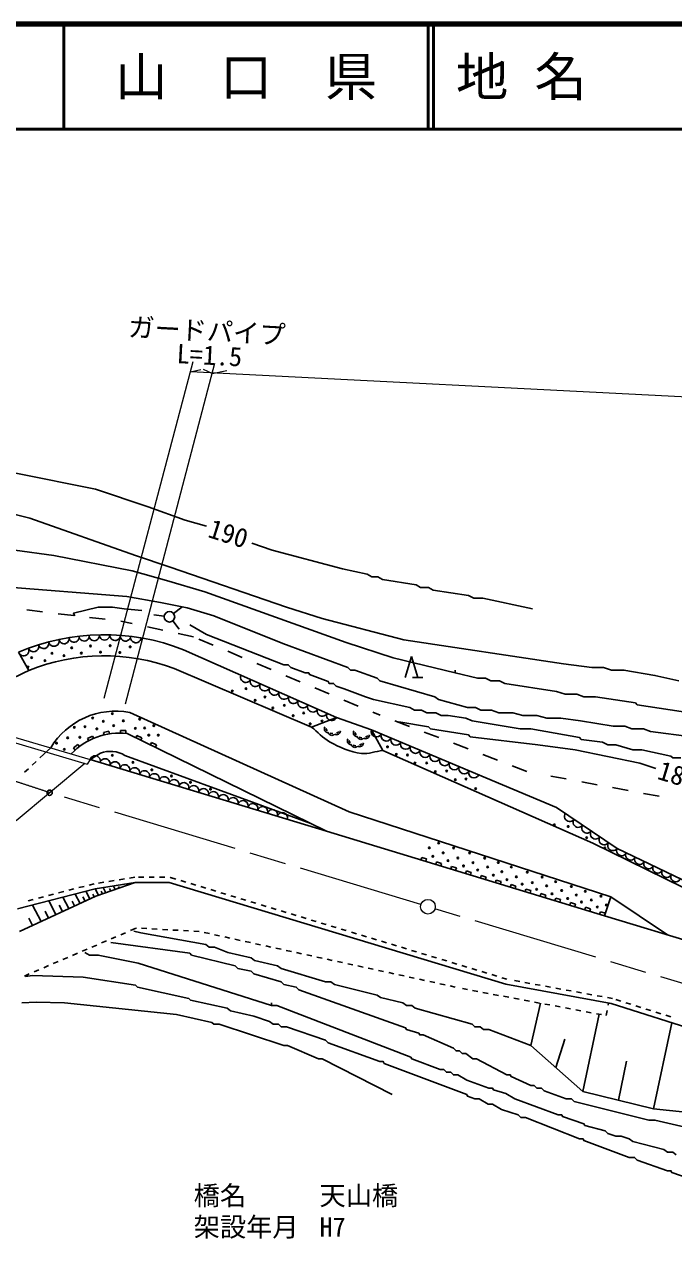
# Model space of a CAD drawing. Units: millimetres, scale not verified. Extents: x 40000 to 680000, y 20000 to 380000.
# Drawn here: x 329223 to 391151, y 264170 to 380000 of the extents above; entities that cross this region are included whole.
import ezdxf
from ezdxf.enums import TextEntityAlignment as Align

# ---------------------------------------------------------------- set-up
doc = ezdxf.new("R2010")
doc.units = ezdxf.units.MM
doc.header["$LTSCALE"] = 1000
doc.header["$PDMODE"] = 32
doc.header["$PDSIZE"] = 500
doc.linetypes.add('CHAIN', pattern=[18.5, 12, -1.5, 3.5, -1.5])
for name, color, linetype, lineweight in [('M-BGD', 7, 'Continuous', 25), ('M-BMK', 2, 'CHAIN', 13), ('M-BMK-SRVR', 3, 'Continuous', 13), ('M-STR-HTXT', 7, 'Continuous', 13), ('M-STR-STR1', 1, 'Continuous', 13), ('M-TTL', 2, 'Continuous', 140), ('M-TTL-LINE', 7, 'Continuous', 50), ('M-TTL-TXT', 7, 'Continuous', 13)]:
    doc.layers.add(name, color=color, linetype=linetype, lineweight=lineweight)
doc.layers.add('M-OTRS', color=6, linetype='Continuous')
doc.styles.add('ＭＳ ゴシック', font='')
doc.styles.get('ＭＳ ゴシック').set_extended_font_data('MS Gothic')

msp = doc.modelspace()

# ---------------------------------------------------------------- linework, layer by layer
at = {"layer": 'M-BGD'}
for p, q in [((341021, 333982), (344577, 332712)), ((344577, 332712), (346609, 332119)), ((339836, 329325), (343138, 328225)), ((339497, 327886), (342799, 326955)), ((338989, 325431), (342207, 324838)), ((343458, 323798), (344244, 324416)), ((329481, 324136), (330970, 323960)), ((332460, 323784), (333950, 323609)), ((335439, 323433), (336929, 323257)), ((338735, 324245), (340429, 324076)), ((342568, 323548), (341575, 323666)), ((338419, 323082), (339500, 322846)), ((340965, 322525), (342431, 322205)), ((343374, 323096), (343992, 322310)), ((343896, 321885), (345362, 321565)), ((345854, 321358), (347237, 320777)), ((328677, 320112), (329654, 318355)), ((344412, 320350), (359008, 313893)), ((348620, 320196), (350003, 319615)), ((365542, 317699), (366142, 319699)), ((366142, 319699), (366742, 317699)), ((343529, 318545), (356612, 312971)), ((351386, 319034), (352769, 318453)), ((354152, 317872), (355535, 317291)), ((366242, 317699), (367242, 317699)), ((370316, 318403), (370316, 318149)), ((356918, 316710), (358301, 316129)), ((359683, 315548), (361066, 314967)), ((339282, 314371), (360204, 304887)), ((362449, 314386), (363147, 314117)), ((356612, 312971), (359008, 313893)), ((357985, 312825), (358113, 312610)), ((359008, 313893), (362346, 312721)), ((364547, 313578), (365947, 313039)), ((335257, 311894), (335729, 312118)), ((335371, 311672), (335257, 311894)), ((335844, 311895), (335729, 312118)), ((336767, 312463), (337281, 312565)), ((336835, 312223), (336767, 312463)), ((337349, 312325), (337281, 312565)), ((338383, 312402), (338387, 312652)), ((338387, 312652), (338909, 312627)), ((338904, 312377), (338909, 312627)), ((339021, 312366), (358052, 303031)), ((339853, 311958), (339969, 312179)), ((339969, 312179), (340438, 311949)), ((340322, 311728), (340438, 311949)), ((358390, 312403), (358632, 312341)), ((358987, 312388), (359202, 312515)), ((360180, 311680), (360307, 311465)), ((360752, 312443), (360880, 312229)), ((361157, 312021), (361400, 311959)), ((361754, 312006), (361969, 312134)), ((362346, 312721), (363399, 310746)), ((362346, 312721), (379990, 305292)), ((367346, 312499), (368746, 311960)), ((331079, 310370), (331443, 310713)), ((331443, 310713), (331741, 310992)), ((333926, 310976), (334329, 311307)), ((334084, 310782), (333926, 310976)), ((334488, 311113), (334329, 311307)), ((336475, 310471), (335512, 309880)), ((341258, 311269), (341364, 311495)), ((341364, 311495), (341833, 311265)), ((341727, 311039), (341833, 311265)), ((360585, 311258), (360827, 311196)), ((361181, 311242), (361396, 311370)), ((363399, 310746), (383449, 301904)), ((370146, 311421), (371545, 310881)), ((329986, 309343), (330350, 309685)), ((330715, 310028), (331079, 310370)), ((358052, 303031), (335512, 309880)), ((338820, 310271), (356563, 303761)), ((372945, 310342), (374345, 309803)), ((329257, 308658), (329622, 309000)), ((375744, 309263), (377144, 308724)), ((379429, 308296), (380903, 308020)), ((382377, 307744), (383852, 307469)), ((385326, 307193), (386801, 306917)), ((388275, 306641), (389749, 306365)), ((360204, 304887), (385146, 296787)), ((379990, 305292), (385765, 301402)), ((384558, 294976), (358052, 303031)), ((383449, 301904), (394033, 296673)), ((385765, 301402), (393504, 297673)), ((367045, 300298), (367118, 300537)), ((367591, 300393), (367118, 300537)), ((367518, 300154), (367591, 300393)), ((368465, 299866), (368538, 300106)), ((369011, 299962), (368538, 300106)), ((368938, 299723), (369011, 299962)), ((369885, 299435), (369958, 299674)), ((370431, 299530), (369958, 299674)), ((370358, 299291), (370431, 299530)), ((371305, 299004), (371378, 299243)), ((371851, 299099), (371378, 299243)), ((371778, 298860), (371851, 299099)), ((334921, 297778), (334436, 297654)), ((335889, 298028), (335405, 297903)), ((339800, 298139), (335990, 297538)), ((339800, 298139), (336031, 296836)), ((336797, 298171), (336304, 298093)), ((337785, 298327), (337291, 298249)), ((337892, 297479), (337722, 297811)), ((338265, 297608), (338193, 297750)), ((338773, 298483), (338279, 298405)), ((339761, 298639), (339267, 298561)), ((343048, 298139), (339800, 298139)), ((340622, 298639), (340122, 298639)), ((341622, 298639), (341122, 298639)), ((342622, 298639), (342122, 298639)), ((375128, 288435), (343048, 298139)), ((343181, 298621), (343122, 298639)), ((343660, 298476), (343181, 298621)), ((344617, 298187), (344138, 298332)), ((345574, 297897), (345095, 298042)), ((346531, 297608), (346053, 297753)), ((372725, 298572), (372798, 298811)), ((373271, 298667), (372798, 298811)), ((373198, 298428), (373271, 298667)), ((374145, 298141), (374218, 298380)), ((374691, 298236), (374218, 298380)), ((374618, 297997), (374691, 298236)), ((375565, 297709), (375638, 297948)), ((376111, 297804), (375638, 297948)), ((376038, 297565), (376111, 297804)), ((335990, 297538), (328570, 295626)), ((336031, 296836), (328772, 293467)), ((330079, 296531), (329594, 296406)), ((331047, 296781), (330563, 296656)), ((332015, 297030), (331531, 296905)), ((332984, 297279), (332500, 297155)), ((333476, 295650), (332914, 296745)), ((333952, 297529), (333468, 297404)), ((334547, 296147), (334085, 297047)), ((335016, 296365), (334807, 296780)), ((335479, 296580), (335105, 297309)), ((335887, 296769), (335758, 297021)), ((336303, 296930), (335991, 297538)), ((336677, 297059), (336539, 297328)), ((337004, 297172), (336755, 297658)), ((337468, 297333), (337340, 297584)), ((347488, 297318), (347010, 297463)), ((348446, 297029), (347967, 297174)), ((349403, 296739), (348924, 296884)), ((350360, 296450), (349881, 296594)), ((376985, 297278), (377058, 297517)), ((377531, 297373), (377058, 297517)), ((377458, 297134), (377531, 297373)), ((378405, 296846), (378478, 297085)), ((378951, 296941), (378478, 297085)), ((378878, 296702), (378951, 296941)), ((379825, 296415), (379898, 296654)), ((380371, 296510), (379898, 296654)), ((384558, 294976), (385146, 296787)), ((385146, 296787), (390559, 293153)), ((330829, 294422), (330019, 295999)), ((331541, 294752), (331207, 295405)), ((332244, 295079), (331567, 296398)), ((332864, 295366), (332553, 295973)), ((334010, 295910), (333781, 296374)), ((351317, 296160), (350838, 296305)), ((352274, 295871), (351796, 296015)), ((353231, 295581), (352753, 295726)), ((354189, 295292), (353710, 295436)), ((380298, 296271), (380371, 296510)), ((381245, 295983), (381318, 296222)), ((381791, 296078), (381318, 296222)), ((381718, 295839), (381791, 296078)), ((382665, 295552), (382738, 295791)), ((383211, 295647), (382738, 295791)), ((383138, 295408), (383211, 295647)), ((330021, 294047), (329659, 294751)), ((355146, 295002), (354667, 295147)), ((356103, 294712), (355624, 294857)), ((357060, 294423), (356581, 294568)), ((358017, 294133), (357539, 294278)), ((384085, 295120), (384158, 295359)), ((384631, 295215), (384158, 295359)), ((396917, 291221), (384558, 294976)), ((338428, 293163), (338888, 293359)), ((339347, 293556), (339807, 293752)), ((339667, 293511), (340344, 293342)), ((339807, 293752), (339918, 293799)), ((340401, 293774), (340900, 293747)), ((341400, 293720), (341899, 293693)), ((342398, 293666), (342897, 293640)), ((343397, 293613), (343896, 293586)), ((344395, 293559), (344894, 293532)), ((345394, 293506), (345893, 293479)), ((346382, 293373), (346870, 293266)), ((347359, 293160), (347847, 293054)), ((358974, 293844), (358496, 293989)), ((359932, 293554), (359453, 293699)), ((360889, 293265), (360410, 293409)), ((361846, 292975), (361367, 293120)), ((335669, 291983), (336129, 292180)), ((336589, 292376), (337049, 292573)), ((337508, 292769), (337968, 292966)), ((348336, 292948), (348825, 292842)), ((349313, 292736), (349802, 292629)), ((350290, 292523), (350779, 292417)), ((351268, 292311), (351756, 292205)), ((352245, 292099), (352733, 291993)), ((362803, 292686), (362324, 292830)), ((363760, 292396), (363282, 292541)), ((364717, 292107), (364239, 292251)), ((365675, 291817), (365196, 291962)), ((332911, 290804), (333371, 291001)), ((333830, 291197), (334290, 291394)), ((334750, 291590), (335210, 291787)), ((353222, 291886), (353711, 291780)), ((354199, 291674), (354688, 291568)), ((355176, 291462), (355665, 291356)), ((356154, 291250), (356642, 291143)), ((357131, 291037), (357620, 290931)), ((358108, 290825), (358597, 290719)), ((366632, 291527), (366153, 291672)), ((367589, 291238), (367110, 291383)), ((368546, 290948), (368067, 291093)), ((369503, 290659), (369025, 290804)), ((330152, 289625), (330612, 289822)), ((331072, 290018), (331532, 290215)), ((331991, 290411), (332451, 290608)), ((359085, 290613), (359574, 290506)), ((360063, 290400), (360551, 290294)), ((361040, 290188), (361528, 290082)), ((362017, 289976), (362506, 289870)), ((362994, 289763), (363483, 289657)), ((370460, 290369), (369982, 290514)), ((371417, 290080), (370939, 290225)), ((372375, 289790), (371896, 289935)), ((373332, 289501), (372853, 289645)), ((329245, 289205), (329693, 289429)), ((330015, 289278), (329337, 289193)), ((363971, 289551), (364460, 289445)), ((364949, 289339), (365437, 289233)), ((365926, 289127), (366414, 289020)), ((366903, 288914), (367392, 288808)), ((367880, 288702), (368369, 288596)), ((368857, 288490), (369346, 288383)), ((374289, 289211), (373810, 289356)), ((375246, 288922), (374768, 289066)), ((385193, 286590), (375128, 288435)), ((376462, 288699), (375970, 288789)), ((377445, 288519), (376953, 288609)), ((378429, 288338), (377937, 288428)), ((369835, 288277), (370323, 288171)), ((370996, 288025), (371487, 287933)), ((371979, 287841), (372470, 287749)), ((372962, 287657), (373453, 287565)), ((373945, 287473), (374436, 287381)), ((374928, 287289), (375419, 287197)), ((379412, 288158), (378921, 288248)), ((380396, 287978), (379904, 288068)), ((381380, 287798), (380888, 287888)), ((382363, 287617), (381871, 287707)), ((383347, 287437), (382855, 287527)), ((384331, 287257), (383839, 287347)), ((352790, 286653), (352790, 286399)), ((375910, 287105), (376402, 287013)), ((376893, 286921), (377385, 286829)), ((377513, 282589), (378455, 286629)), ((377876, 286737), (378368, 286646)), ((378859, 286554), (379351, 286462)), ((379842, 286370), (380334, 286278)), ((380825, 286186), (381317, 286094)), ((385314, 287076), (384822, 287167)), ((384894, 286442), (384931, 286638)), ((400257, 281845), (385193, 286590)), ((386098, 286829), (385621, 286980)), ((387052, 286529), (386575, 286679)), ((388006, 286228), (387529, 286379)), ((381808, 286002), (382300, 285910)), ((382480, 278216), (384040, 285584)), ((382791, 285818), (383283, 285726)), ((383774, 285634), (384265, 285542)), ((384710, 285459), (384802, 285950)), ((388960, 285928), (388483, 286078)), ((389913, 285628), (389436, 285778)), ((390867, 285327), (390390, 285477)), ((389216, 276551), (390958, 284774)), ((379901, 280486), (380772, 283198)), ((377513, 282589), (382480, 278216)), ((385874, 277377), (386664, 281108)), ((382480, 278216), (389216, 276551)), ((389216, 276551), (394931, 275950))]:
    msp.add_line(p, q, dxfattribs=at)
for points in [[(316807, 336776), (318669, 337115), (323072, 337453), (326797, 337369), (327051, 337199), (328406, 337199), (336026, 335675), (341021, 333982)], [(316807, 333982), (319770, 334575), (322056, 334659), (323665, 334405), (329761, 332881), (339836, 329325)], [(350927, 330511), (352875, 329833), (359563, 328055), (361934, 327547), (362357, 327293), (362950, 327293), (363373, 327039), (366591, 326531), (367014, 326277), (367776, 326277), (368199, 326023), (371586, 325515), (372094, 325261), (372941, 325261), (377682, 324245)], [(316807, 329579), (320109, 330003), (322310, 330087), (326289, 330003), (328321, 329833), (332047, 329325), (339497, 327886)], [(343138, 328225), (354229, 324415), (357616, 323314), (365405, 321282), (380645, 318996), (383355, 318657), (384455, 318657), (385217, 318403), (386403, 318403), (389366, 317895), (391652, 317387)], [(342799, 326955), (346440, 325854), (359902, 321028), (364389, 319589), (370316, 318149)], [(316807, 325685), (320363, 326193), (326967, 326362), (338989, 325431)], [(338735, 324245), (337635, 324415), (336280, 324415), (333909, 323822), (334032, 323577)], [(342207, 324838), (344747, 324330), (347287, 323568), (353891, 320943), (360071, 318657), (360325, 318403), (360749, 318403), (362865, 317641), (363119, 317387), (368369, 315863), (368707, 315609), (371501, 314847), (372263, 314847), (372771, 314593), (373787, 314593), (374465, 314339), (375819, 314339), (376751, 314085), (378105, 314085), (379037, 313831), (380391, 313831), (382254, 313577), (385387, 313069), (386487, 313069), (387165, 312815), (388265, 312815), (388943, 312561), (392837, 312053)], [(345001, 322721), (346609, 321790), (353975, 318911), (354399, 318911), (354653, 318657), (356007, 318149), (356346, 318149), (356431, 317980), (358209, 317303), (358293, 317133), (358717, 317133), (358971, 316879), (359733, 316625), (361765, 315863), (362527, 315609), (365998, 314847), (366421, 314593), (367099, 314593), (367607, 314339), (368453, 314339), (368961, 314085), (369639, 314085), (371332, 313831), (371925, 313577), (376497, 312815), (377513, 312815), (382169, 311969), (382339, 311799), (384371, 311545), (384879, 311291), (385641, 311291), (387249, 310783), (388096, 310783), (390890, 310191), (391059, 310021), (391821, 310021)], [(370316, 318149), (372433, 317641), (373195, 317641), (373703, 317387), (374549, 317387), (375057, 317133), (379968, 316371), (380815, 316117), (381915, 316117), (382593, 315863), (383693, 315863), (387503, 315271), (387673, 315101), (398171, 313493), (398341, 313323), (404606, 312223)], [(356612, 312971), (356826, 312792), (357035, 312608), (357243, 312421), (357452, 312235), (357664, 312054), (357881, 311881), (358106, 311720), (358342, 311574), (358696, 311379), (359058, 311193), (359427, 311019), (359803, 310862), (360185, 310724), (360573, 310609), (360966, 310520), (361364, 310461), (361619, 310448), (361874, 310461), (362128, 310494), (362383, 310540), (362637, 310594), (362891, 310651), (363145, 310703), (363399, 310746)], [(364934, 313470), (367776, 312985), (367945, 312815), (371586, 312223), (371755, 312053), (378190, 311291), (381746, 310783), (387927, 309513), (389451, 309005)], [(340344, 293342), (346525, 292241), (346863, 291987), (347371, 291987), (348641, 291479), (350843, 290971), (351181, 290717), (353383, 290209), (353721, 289955), (357955, 288685), (358463, 288685), (358801, 288431), (362865, 287415), (363204, 287161), (365321, 286653), (365659, 286399), (366167, 286399), (366506, 286145), (371925, 284621), (372179, 284367), (372687, 284367), (373025, 284113), (373533, 284113), (377513, 282589)], [(337465, 292411), (345001, 291395), (345170, 291225), (349319, 290209), (349573, 289955), (350843, 289701), (351097, 289447), (353721, 288685), (353975, 288431), (355161, 288177), (355415, 287923), (365575, 284283), (365659, 284113), (366845, 283775), (366929, 283605), (367268, 283605), (370147, 282335), (370401, 282081), (370739, 282081), (370993, 281827), (371332, 281827), (372009, 281319), (372348, 281319), (375227, 279795), (375565, 279795), (375650, 279626), (377513, 278779), (377851, 278779), (378105, 278525), (378529, 278525), (378783, 278271), (380899, 277509), (381407, 277509), (381661, 277255), (388773, 275477), (389366, 275477), (392668, 274715)], [(335010, 291479), (335433, 291225), (336280, 291225), (338820, 290717), (340090, 290463), (352790, 286399)], [(330015, 289278), (334841, 289109), (339836, 288347), (340005, 288177), (344916, 287077), (345085, 286907), (348557, 286145), (348895, 285891), (351097, 285383), (352621, 284875), (352959, 284621), (353467, 284621), (353721, 284367), (354229, 284367), (357955, 283097), (358209, 282843), (363119, 281065), (363458, 281065), (363543, 280896), (371417, 277933), (371501, 277763), (372179, 277509), (372602, 277509), (373449, 277001), (373872, 277001), (374719, 276493), (376327, 275985), (376581, 275731), (377005, 275731), (382169, 273699), (382508, 273699), (382593, 273530), (386911, 271921), (387419, 271921), (387673, 271667), (390551, 270651), (390890, 270651), (390975, 270482), (394361, 269297)], [(328999, 286653), (330353, 286738), (333063, 286653), (343731, 285553), (347117, 284791), (347287, 284621), (347795, 284621), (353975, 282589), (354314, 282589), (357277, 281319), (357616, 281319), (364305, 277933)], [(352790, 286399), (353298, 286399), (366083, 281489), (366167, 281319), (368877, 280303), (369215, 280303), (369469, 280049), (369893, 280049), (370147, 279795), (370570, 279795), (371417, 279287), (373533, 278525), (373872, 278525), (373957, 278356), (375142, 278017), (375989, 277509), (380137, 275985), (380476, 275985), (380561, 275816), (382593, 275139), (382677, 274969), (384625, 274461), (384879, 274207), (385641, 273953), (386149, 273953), (386911, 273699), (387249, 273445), (390213, 272683), (390551, 272429), (391059, 272429), (391398, 272175)]]:
    msp.add_lwpolyline(points, dxfattribs=at)
for centre, radius in [((343065, 323489), 500), ((331856, 320009), 75), ((333018, 319785), 75), ((333748, 320530), 75), ((334657, 320024), 75), ((335536, 320709), 75), ((336490, 320113), 75), ((337414, 320724), 75), ((338337, 320083), 75), ((339321, 320620), 75), ((329577, 318698), 75), ((329919, 319592), 75), ((331201, 319309), 75), ((349065, 316403), 75), ((350361, 316642), 75), ((351240, 315524), 75), ((352179, 315837), 75), ((354026, 315033), 75), ((335740, 313825), 75), ((337625, 314246), 75), ((352924, 314794), 75), ((354861, 314049), 75), ((355874, 314317), 75), ((333996, 312943), 75), ((335019, 313003), 75), ((336141, 312802), 75), ((336763, 313524), 75), ((337745, 313103), 75), ((338668, 313564), 75), ((339811, 312842), 75), ((340232, 313725), 75), ((340693, 312882), 75), ((341575, 313103), 75), ((356485, 313274), 75), ((357602, 313543), 75), ((333354, 311940), 75), ((334517, 312000), 75), ((341094, 312201), 75), ((341996, 312201), 75), ((332292, 311439), 75), ((333034, 310837), 75), ((363860, 311084), 75), ((364709, 310369), 75), ((337626, 310265), 75), ((339593, 309609), 75), ((365767, 310309), 75), ((366482, 309535), 75), ((367600, 309550), 75), ((341381, 308894), 75), ((343258, 308298), 75), ((368419, 308715), 75), ((369507, 308775), 75), ((345076, 307702), 75), ((346983, 307046), 75), ((370326, 307955), 75), ((371340, 308015), 75), ((372263, 307091), 75), ((379773, 303649), 75), ((381084, 303485), 75), ((382857, 302428), 75), ((367841, 301454), 75), ((368743, 301915), 75), ((370167, 301434), 75), ((384585, 301444), 75), ((368182, 300632), 75), ((369164, 300973), 75), ((369625, 300231), 75), ((370568, 300492), 75), ((371690, 300953), 75), ((372011, 300030), 75), ((373134, 300471), 75), ((374417, 300050), 75), ((371109, 299730), 75), ((372452, 299329), 75), ((373415, 299629), 75), ((373956, 298847), 75), ((374758, 299168), 75), ((375660, 299629), 75), ((377184, 299128), 75), ((375259, 298406), 75), ((376141, 298687), 75), ((376703, 297985), 75), ((377665, 298126), 75), ((378608, 298667), 75), ((379029, 297825), 75), ((379891, 298226), 75), ((381395, 297765), 75), ((378086, 297504), 75), ((379550, 297063), 75), ((380472, 297384), 75), ((381034, 296622), 75), ((381856, 296943), 75), ((382718, 297304), 75), ((383299, 296481), 75), ((384222, 296842), 75), ((382357, 296281), 75), ((383861, 295800), 75), ((384723, 296000), 75)]:
    msp.add_circle(centre, radius, dxfattribs=at)
for centre, radius, start, end in [((336836, 300907), 20866, 68.71319, 113.01822), ((331069, 320959), 506, 196.94088, 15.51776), ((332056, 321180), 507, 189.71442, 16.68825), ((333019, 321396), 482, 188.45535, 12.60602), ((333970, 321545), 482, 185.16579, 10.83647), ((334927, 321656), 482, 182.42133, 8.09027), ((335896, 321697), 491, 176.90199, 8.28277), ((336881, 321767), 499, 179.848, 0.0153), ((337878, 321729), 499, 175.6733, 358.49244), ((338874, 321667), 499, 174.3114, 354.47869), ((339863, 321513), 503, 167.91428, 355.37409), ((329161, 320275), 511, 198.64917, 24.58517), ((330107, 320645), 506, 198.14401, 16.72088), ((336833, 300881), 18891, 69.23808, 112.33329), ((336546, 302069), 17684, 112.93618, 139.54036), ((350341, 317726), 499, 155.9984, 336.28125), ((351253, 317322), 499, 155.9984, 336.28125), ((352165, 316919), 499, 155.9984, 336.28125), ((353078, 316515), 499, 155.9984, 336.28125), ((353990, 316112), 499, 155.9984, 336.28125), ((354902, 315708), 499, 155.9984, 336.28125), ((355815, 315305), 499, 155.9984, 336.28125), ((356727, 314901), 499, 155.9984, 336.28125), ((337960, 307215), 7277, 79.53793, 148.72948), ((357639, 314498), 499, 155.9984, 336.28125), ((358551, 314094), 499, 155.9984, 336.28125), ((358192, 312803), 354, 148.78277, 272.6378), ((338341, 306000), 6402, 83.89988, 136.41896), ((358552, 312533), 354, 193.78277, 317.6378), ((359009, 312595), 354, 238.78277, 2.6378), ((360387, 311658), 354, 148.78277, 272.6378), ((360959, 312421), 354, 148.78277, 272.6378), ((361320, 312152), 354, 193.78277, 317.6378), ((361776, 312213), 354, 238.78277, 2.6378), ((362812, 312529), 504, 157.60084, 336.73477), ((363741, 312138), 504, 157.60084, 336.73477), ((364669, 311747), 504, 157.60084, 336.73477), ((337442, 307969), 2683, 59.08865, 111.14094), ((360747, 311388), 354, 193.78277, 317.6378), ((361204, 311450), 354, 238.78277, 2.6378), ((365598, 311356), 504, 157.60084, 336.73477), ((366527, 310965), 504, 157.60084, 336.73477), ((367455, 310574), 504, 157.60084, 336.73477), ((335984, 309746), 491, 342.03058, 164.16497), ((336923, 309460), 491, 342.03058, 164.16497), ((337863, 309175), 491, 342.03058, 164.16497), ((338802, 308890), 491, 342.03058, 164.16497), ((368384, 310183), 504, 157.60084, 336.73477), ((369313, 309792), 504, 157.60084, 336.73477), ((370241, 309401), 504, 157.60084, 336.73477), ((339741, 308604), 491, 342.03058, 164.16497), ((340680, 308319), 491, 342.03058, 164.16497), ((341619, 308034), 491, 342.03058, 164.16497), ((342558, 307748), 491, 342.03058, 164.16497), ((371170, 309010), 504, 157.60084, 336.73477), ((372099, 308619), 504, 157.60084, 336.73477), ((343497, 307463), 491, 342.03058, 164.16497), ((344437, 307177), 491, 342.03058, 164.16497), ((345376, 306892), 491, 342.03058, 164.16497), ((346315, 306607), 491, 342.03058, 164.16497), ((347254, 306321), 491, 342.03058, 164.16497), ((348193, 306036), 491, 342.03058, 164.16497), ((349132, 305751), 491, 342.03058, 164.16497), ((350072, 305465), 491, 342.03058, 164.16497), ((351011, 305180), 491, 342.03058, 164.16497), ((351950, 304894), 491, 342.03058, 164.16497), ((352889, 304609), 491, 342.03058, 164.16497), ((353828, 304324), 491, 342.03058, 164.16497), ((381226, 304456), 497, 145.72621, 326.3445), ((382051, 303901), 497, 145.72621, 326.3445), ((382876, 303345), 497, 145.72621, 326.3445), ((383701, 302789), 497, 145.72621, 326.3445), ((384526, 302234), 497, 145.72621, 326.3445), ((385351, 301678), 497, 145.72621, 326.3445), ((386185, 301175), 478, 151.6084, 336.936), ((387045, 300761), 478, 151.6084, 336.936), ((387905, 300346), 478, 151.6084, 336.936), ((388765, 299932), 478, 151.6084, 336.936), ((389625, 299518), 478, 151.6084, 336.936), ((390485, 299103), 478, 151.6084, 336.936), ((391345, 298689), 478, 151.6084, 336.936)]:
    msp.add_arc(centre, radius, start, end, dxfattribs=at)
at = {"layer": 'M-BMK'}
for p, q in [((367045, 296035), (331639, 306709)), ((401424, 285671), (368385, 295631))]:
    msp.add_line(p, q, dxfattribs=at)
msp.add_arc((284095, 167638), 146974, 71.12585, 72.6509, dxfattribs=at)
at = {"layer": 'M-BMK-SRVR'}
msp.add_circle((367715, 295833), 700, dxfattribs=at)
at = {"layer": 'M-OTRS'}
msp.add_point((331639, 306709), dxfattribs=at)
at = {"layer": 'M-STR-HTXT'}
for p, q in [((336852, 315712), (345317, 347824)), ((338881, 315179), (347381, 347688)), ((345057, 346839), (346047, 347086)), ((490076, 339471), (345057, 346839)), ((347123, 346700), (346310, 347065)), ((347123, 346700), (348542, 346964))]:
    msp.add_line(p, q, dxfattribs=at)
at = {"layer": 'M-STR-STR1'}
for p, q in [((322864, 313090), (335211, 309447)), ((322991, 313574), (335512, 309880)), ((335001, 309509), (328433, 304039)), ((335512, 309880), (335211, 309447))]:
    msp.add_line(p, q, dxfattribs=at)
at = {"layer": 'M-TTL'}
msp.add_line((680000, 380000), (40000, 380000), dxfattribs=at)
at = {"layer": 'M-TTL-LINE'}
for p, q in [((333000, 380000), (333000, 370000)), ((367750, 380000), (367750, 370000)), ((368250, 380000), (368250, 370000)), ((40000, 370000), (680000, 370000))]:
    msp.add_line(p, q, dxfattribs=at)

# ---------------------------------------------------------------- texts
at = {"layer": 'M-BGD', "style": 'ＭＳ ゴシック'}
for s, rotation, p in [('190', 342.582, (348249, 330029)), ('180', 343.202, (391120, 306976))]:
    msp.add_text(s, height=1833, rotation=rotation, dxfattribs=at).set_placement(p, align=Align.BOTTOM_CENTER)
at = {"layer": 'M-STR-HTXT', "style": 'ＭＳ ゴシック'}
for s, p in [('ガードパイプ', (339071, 349686)), ('L=1.5', (343693, 347140))]:
    msp.add_text(s, height=1833, rotation=357, dxfattribs=at).set_placement(p, align=Align.BOTTOM_LEFT)
for s, p in [('橋名', (345378, 266823)), ('天山橋', (357378, 266823)), ('架設年月', (345378, 263823)), ('H7', (357378, 263823))]:
    msp.add_text(s, height=1833, dxfattribs=at).set_placement(p, align=Align.BOTTOM_LEFT)
at = {"layer": 'M-TTL-TXT', "style": 'ＭＳ ゴシック'}
msp.add_text('山\u3000口\u3000県', height=3666, dxfattribs=at).set_placement((350375, 375000), align=Align.MIDDLE_CENTER)
msp.add_text('地 名', height=3666, dxfattribs=at).set_placement((370380, 375000), align=Align.MIDDLE_LEFT)

doc.saveas('drawing.dxf')
